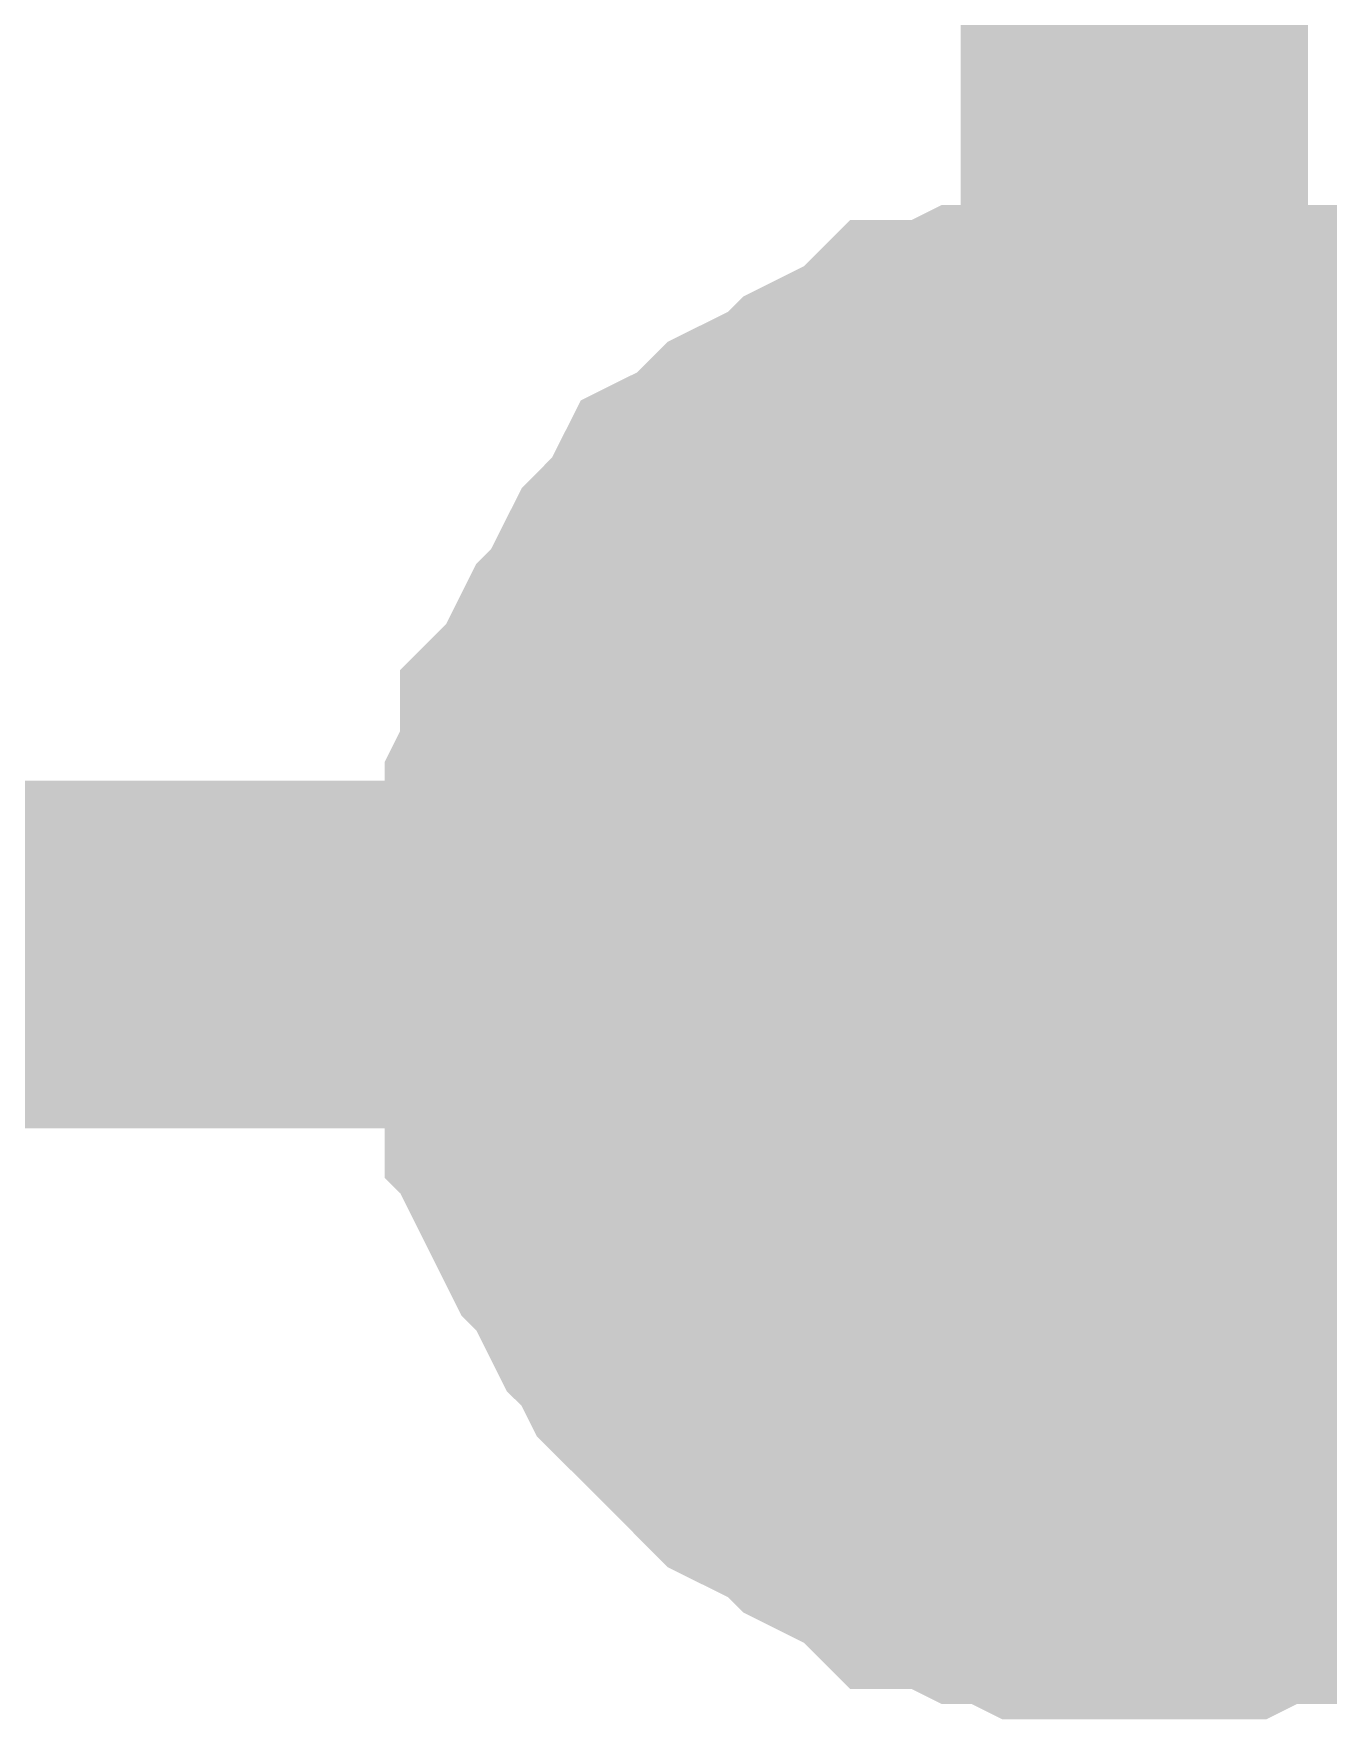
# Model space of a CAD drawing. Header units: inches. Extents: x 0 to 841, y 0 to 594.
# Drawn here: x 424.059 to 425.175, y 211.834 to 213.288 of the extents above; entities that cross this region are included whole.
import ezdxf

# ---------------------------------------------------------------- set-up
doc = ezdxf.new("R2010")
doc.units = ezdxf.units.IN
doc.layers.add('Sheet', color=255, linetype='Continuous')

msp = doc.modelspace()

# ---------------------------------------------------------------- linework, layer by layer
at = {"layer": 'Sheet'}
for points in [[(422.5121, 217.4978, 0.2997, 0.2997, 0), (425.0076, 217.4978, 0.2997, 0.2997, 0), (425.0076, 212.4938, 0.2997, 0.2997, 0)], [(424.498, 212.4938, 0.2997, 0.2997, 0), (424.498, 212.5199, 0.2997, 0.2997, 0), (424.498, 212.546, 0.2997, 0.2997, 0), (424.498, 212.5721, 0.2997, 0.2997, 0), (424.5111, 212.5983, 0.2997, 0.2997, 0), (424.5111, 212.6244, 0.2997, 0.2997, 0), (424.5242, 212.6505, 0.2997, 0.2997, 0), (424.5242, 212.6767, 0.2997, 0.2997, 0), (424.5372, 212.6897, 0.2997, 0.2997, 0), (424.5503, 212.7159, 0.2997, 0.2997, 0), (424.5634, 212.742, 0.2997, 0.2997, 0), (424.5764, 212.7551, 0.2997, 0.2997, 0), (424.5895, 212.7812, 0.2997, 0.2997, 0), (424.6026, 212.8073, 0.2997, 0.2997, 0), (424.6156, 212.8204, 0.2997, 0.2997, 0), (424.6287, 212.8335, 0.2997, 0.2997, 0), (424.6418, 212.8596, 0.2997, 0.2997, 0), (424.6679, 212.8726, 0.2997, 0.2997, 0), (424.681, 212.8857, 0.2997, 0.2997, 0), (424.694, 212.8988, 0.2997, 0.2997, 0), (424.7202, 212.9118, 0.2997, 0.2997, 0), (424.7463, 212.9249, 0.2997, 0.2997, 0), (424.7594, 212.938, 0.2997, 0.2997, 0), (424.7855, 212.951, 0.2997, 0.2997, 0), (424.8116, 212.9641, 0.2997, 0.2997, 0), (424.8247, 212.9772, 0.2997, 0.2997, 0), (424.8508, 212.9772, 0.2997, 0.2997, 0), (424.8769, 212.9902, 0.2997, 0.2997, 0), (424.9031, 212.9902, 0.2997, 0.2997, 0), (424.9292, 213.0033, 0.2997, 0.2997, 0), (424.9553, 213.0033, 0.2997, 0.2997, 0), (424.9815, 213.0033, 0.2997, 0.2997, 0), (425.0076, 213.0033, 0.2997, 0.2997, 0)], [(424.498, 212.4938, 0.2997, 0.2997, 0), (424.498, 212.5199, 0.2997, 0.2997, 0), (424.498, 212.546, 0.2997, 0.2997, 0), (424.498, 212.5721, 0.2997, 0.2997, 0), (424.5111, 212.5983, 0.2997, 0.2997, 0), (424.5111, 212.6244, 0.2997, 0.2997, 0), (424.5242, 212.6505, 0.2997, 0.2997, 0), (424.5242, 212.6767, 0.2997, 0.2997, 0), (424.5372, 212.6897, 0.2997, 0.2997, 0), (424.5503, 212.7159, 0.2997, 0.2997, 0), (424.5634, 212.742, 0.2997, 0.2997, 0), (424.5764, 212.7551, 0.2997, 0.2997, 0), (424.5895, 212.7812, 0.2997, 0.2997, 0), (424.6026, 212.8073, 0.2997, 0.2997, 0), (424.6156, 212.8204, 0.2997, 0.2997, 0), (424.6287, 212.8335, 0.2997, 0.2997, 0), (424.6418, 212.8596, 0.2997, 0.2997, 0), (424.6679, 212.8726, 0.2997, 0.2997, 0), (424.681, 212.8857, 0.2997, 0.2997, 0), (424.694, 212.8988, 0.2997, 0.2997, 0), (424.7202, 212.9118, 0.2997, 0.2997, 0), (424.7463, 212.9249, 0.2997, 0.2997, 0), (424.7594, 212.938, 0.2997, 0.2997, 0), (424.7855, 212.951, 0.2997, 0.2997, 0), (424.8116, 212.9641, 0.2997, 0.2997, 0), (424.8247, 212.9772, 0.2997, 0.2997, 0), (424.8508, 212.9772, 0.2997, 0.2997, 0), (424.8769, 212.9902, 0.2997, 0.2997, 0), (424.9031, 212.9902, 0.2997, 0.2997, 0), (424.9292, 213.0033, 0.2997, 0.2997, 0), (424.9553, 213.0033, 0.2997, 0.2997, 0), (424.9815, 213.0033, 0.2997, 0.2997, 0), (425.0076, 213.0033, 0.2997, 0.2997, 0)], [(424.498, 212.4938, 0.2997, 0.2997, 0), (424.498, 212.5199, 0.2997, 0.2997, 0), (424.498, 212.546, 0.2997, 0.2997, 0), (424.498, 212.5721, 0.2997, 0.2997, 0), (424.5111, 212.5983, 0.2997, 0.2997, 0), (424.5111, 212.6244, 0.2997, 0.2997, 0), (424.5242, 212.6505, 0.2997, 0.2997, 0), (424.5242, 212.6767, 0.2997, 0.2997, 0), (424.5372, 212.6897, 0.2997, 0.2997, 0), (424.5503, 212.7159, 0.2997, 0.2997, 0), (424.5634, 212.742, 0.2997, 0.2997, 0), (424.5764, 212.7551, 0.2997, 0.2997, 0), (424.5895, 212.7812, 0.2997, 0.2997, 0), (424.6026, 212.8073, 0.2997, 0.2997, 0), (424.6156, 212.8204, 0.2997, 0.2997, 0), (424.6287, 212.8335, 0.2997, 0.2997, 0), (424.6418, 212.8596, 0.2997, 0.2997, 0), (424.6679, 212.8726, 0.2997, 0.2997, 0), (424.681, 212.8857, 0.2997, 0.2997, 0), (424.694, 212.8988, 0.2997, 0.2997, 0), (424.7202, 212.9118, 0.2997, 0.2997, 0), (424.7463, 212.9249, 0.2997, 0.2997, 0), (424.7594, 212.938, 0.2997, 0.2997, 0), (424.7855, 212.951, 0.2997, 0.2997, 0), (424.8116, 212.9641, 0.2997, 0.2997, 0), (424.8247, 212.9772, 0.2997, 0.2997, 0), (424.8508, 212.9772, 0.2997, 0.2997, 0), (424.8769, 212.9902, 0.2997, 0.2997, 0), (424.9031, 212.9902, 0.2997, 0.2997, 0), (424.9292, 213.0033, 0.2997, 0.2997, 0), (424.9553, 213.0033, 0.2997, 0.2997, 0), (424.9815, 213.0033, 0.2997, 0.2997, 0), (425.0076, 213.0033, 0.2997, 0.2997, 0)], [(424.498, 212.4938, 0.2997, 0.2997, 0), (424.498, 212.5199, 0.2997, 0.2997, 0), (424.498, 212.546, 0.2997, 0.2997, 0), (424.498, 212.5721, 0.2997, 0.2997, 0), (424.5111, 212.5983, 0.2997, 0.2997, 0), (424.5111, 212.6244, 0.2997, 0.2997, 0), (424.5242, 212.6505, 0.2997, 0.2997, 0), (424.5242, 212.6767, 0.2997, 0.2997, 0), (424.5372, 212.6897, 0.2997, 0.2997, 0), (424.5503, 212.7159, 0.2997, 0.2997, 0), (424.5634, 212.742, 0.2997, 0.2997, 0), (424.5764, 212.7551, 0.2997, 0.2997, 0), (424.5895, 212.7812, 0.2997, 0.2997, 0), (424.6026, 212.8073, 0.2997, 0.2997, 0), (424.6156, 212.8204, 0.2997, 0.2997, 0), (424.6287, 212.8335, 0.2997, 0.2997, 0), (424.6418, 212.8596, 0.2997, 0.2997, 0), (424.6679, 212.8726, 0.2997, 0.2997, 0), (424.681, 212.8857, 0.2997, 0.2997, 0), (424.694, 212.8988, 0.2997, 0.2997, 0), (424.7202, 212.9118, 0.2997, 0.2997, 0), (424.7463, 212.9249, 0.2997, 0.2997, 0), (424.7594, 212.938, 0.2997, 0.2997, 0), (424.7855, 212.951, 0.2997, 0.2997, 0), (424.8116, 212.9641, 0.2997, 0.2997, 0), (424.8247, 212.9772, 0.2997, 0.2997, 0), (424.8508, 212.9772, 0.2997, 0.2997, 0), (424.8769, 212.9902, 0.2997, 0.2997, 0), (424.9031, 212.9902, 0.2997, 0.2997, 0), (424.9292, 213.0033, 0.2997, 0.2997, 0), (424.9553, 213.0033, 0.2997, 0.2997, 0), (424.9815, 213.0033, 0.2997, 0.2997, 0), (425.0076, 213.0033, 0.2997, 0.2997, 0)], [(425.0076, 213.0033, 0.2997, 0.2997, 0), (425.0076, 213.0033, 0.2997, 0.2997, 0)], [(425.0076, 213.0033, 0.2997, 0.2997, 0), (425.0337, 213.0033, 0.2997, 0.2997, 0), (425.0599, 213.0033, 0.2997, 0.2997, 0), (425.086, 213.0033, 0.2997, 0.2997, 0), (425.1121, 212.9902, 0.2997, 0.2997, 0), (425.1383, 212.9902, 0.2997, 0.2997, 0), (425.1513, 212.9772, 0.2997, 0.2997, 0), (425.1774, 212.9772, 0.2997, 0.2997, 0), (425.2036, 212.9641, 0.2997, 0.2997, 0), (425.2297, 212.951, 0.2997, 0.2997, 0), (425.2428, 212.938, 0.2997, 0.2997, 0), (425.2689, 212.9249, 0.2997, 0.2997, 0), (425.295, 212.9118, 0.2997, 0.2997, 0), (425.3081, 212.8988, 0.2997, 0.2997, 0), (425.3342, 212.8857, 0.2997, 0.2997, 0)], [(425.0076, 213.0033, 0.2997, 0.2997, 0), (425.0076, 213.0033, 0.2997, 0.2997, 0)], [(425.0076, 213.0033, 0.2997, 0.2997, 0), (425.0337, 213.0033, 0.2997, 0.2997, 0), (425.0599, 213.0033, 0.2997, 0.2997, 0), (425.086, 213.0033, 0.2997, 0.2997, 0), (425.1121, 212.9902, 0.2997, 0.2997, 0), (425.1383, 212.9902, 0.2997, 0.2997, 0), (425.1513, 212.9772, 0.2997, 0.2997, 0), (425.1774, 212.9772, 0.2997, 0.2997, 0), (425.2036, 212.9641, 0.2997, 0.2997, 0), (425.2297, 212.951, 0.2997, 0.2997, 0), (425.2428, 212.938, 0.2997, 0.2997, 0), (425.2689, 212.9249, 0.2997, 0.2997, 0), (425.295, 212.9118, 0.2997, 0.2997, 0), (425.3081, 212.8988, 0.2997, 0.2997, 0), (425.3342, 212.8857, 0.2997, 0.2997, 0)], [(425.0076, 213.0033, 0.2997, 0.2997, 0), (425.0076, 213.0033, 0.2997, 0.2997, 0)], [(425.0076, 213.0033, 0.2997, 0.2997, 0), (425.0337, 213.0033, 0.2997, 0.2997, 0), (425.0599, 213.0033, 0.2997, 0.2997, 0), (425.086, 213.0033, 0.2997, 0.2997, 0), (425.1121, 212.9902, 0.2997, 0.2997, 0), (425.1383, 212.9902, 0.2997, 0.2997, 0), (425.1513, 212.9772, 0.2997, 0.2997, 0), (425.1774, 212.9772, 0.2997, 0.2997, 0), (425.2036, 212.9641, 0.2997, 0.2997, 0), (425.2297, 212.951, 0.2997, 0.2997, 0), (425.2428, 212.938, 0.2997, 0.2997, 0), (425.2689, 212.9249, 0.2997, 0.2997, 0), (425.295, 212.9118, 0.2997, 0.2997, 0), (425.3081, 212.8988, 0.2997, 0.2997, 0), (425.3342, 212.8857, 0.2997, 0.2997, 0)], [(425.0076, 213.0033, 0.2997, 0.2997, 0), (425.0076, 213.0033, 0.2997, 0.2997, 0)], [(425.0076, 213.0033, 0.2997, 0.2997, 0), (425.0337, 213.0033, 0.2997, 0.2997, 0), (425.0599, 213.0033, 0.2997, 0.2997, 0), (425.086, 213.0033, 0.2997, 0.2997, 0), (425.1121, 212.9902, 0.2997, 0.2997, 0), (425.1383, 212.9902, 0.2997, 0.2997, 0), (425.1513, 212.9772, 0.2997, 0.2997, 0), (425.1774, 212.9772, 0.2997, 0.2997, 0), (425.2036, 212.9641, 0.2997, 0.2997, 0), (425.2297, 212.951, 0.2997, 0.2997, 0), (425.2428, 212.938, 0.2997, 0.2997, 0), (425.2689, 212.9249, 0.2997, 0.2997, 0), (425.295, 212.9118, 0.2997, 0.2997, 0), (425.3081, 212.8988, 0.2997, 0.2997, 0), (425.3342, 212.8857, 0.2997, 0.2997, 0)], [(424.498, 212.4938, 0.0991, 0.0991, 0), (424.498, 212.5199, 0.0991, 0.0991, 0), (424.498, 212.546, 0.0991, 0.0991, 0), (424.498, 212.5721, 0.0991, 0.0991, 0), (424.5111, 212.5983, 0.0991, 0.0991, 0), (424.5111, 212.6244, 0.0991, 0.0991, 0), (424.5242, 212.6505, 0.0991, 0.0991, 0), (424.5242, 212.6767, 0.0991, 0.0991, 0), (424.5372, 212.6897, 0.0991, 0.0991, 0), (424.5503, 212.7159, 0.0991, 0.0991, 0), (424.5634, 212.742, 0.0991, 0.0991, 0), (424.5764, 212.7551, 0.0991, 0.0991, 0), (424.5895, 212.7812, 0.0991, 0.0991, 0), (424.6026, 212.8073, 0.0991, 0.0991, 0), (424.6156, 212.8204, 0.0991, 0.0991, 0), (424.6287, 212.8335, 0.0991, 0.0991, 0), (424.6418, 212.8596, 0.0991, 0.0991, 0), (424.6679, 212.8726, 0.0991, 0.0991, 0), (424.681, 212.8857, 0.0991, 0.0991, 0), (424.694, 212.8988, 0.0991, 0.0991, 0), (424.7202, 212.9118, 0.0991, 0.0991, 0), (424.7463, 212.9249, 0.0991, 0.0991, 0), (424.7594, 212.938, 0.0991, 0.0991, 0), (424.7855, 212.951, 0.0991, 0.0991, 0), (424.8116, 212.9641, 0.0991, 0.0991, 0), (424.8247, 212.9772, 0.0991, 0.0991, 0), (424.8508, 212.9772, 0.0991, 0.0991, 0), (424.8769, 212.9902, 0.0991, 0.0991, 0), (424.9031, 212.9902, 0.0991, 0.0991, 0), (424.9292, 213.0033, 0.0991, 0.0991, 0), (424.9553, 213.0033, 0.0991, 0.0991, 0), (424.9815, 213.0033, 0.0991, 0.0991, 0), (425.0076, 213.0033, 0.0991, 0.0991, 0)], [(424.498, 212.4938, 0.0991, 0.0991, 0), (424.498, 212.5199, 0.0991, 0.0991, 0), (424.498, 212.546, 0.0991, 0.0991, 0), (424.498, 212.5721, 0.0991, 0.0991, 0), (424.5111, 212.5983, 0.0991, 0.0991, 0), (424.5111, 212.6244, 0.0991, 0.0991, 0), (424.5242, 212.6505, 0.0991, 0.0991, 0), (424.5242, 212.6767, 0.0991, 0.0991, 0), (424.5372, 212.6897, 0.0991, 0.0991, 0), (424.5503, 212.7159, 0.0991, 0.0991, 0), (424.5634, 212.742, 0.0991, 0.0991, 0), (424.5764, 212.7551, 0.0991, 0.0991, 0), (424.5895, 212.7812, 0.0991, 0.0991, 0), (424.6026, 212.8073, 0.0991, 0.0991, 0), (424.6156, 212.8204, 0.0991, 0.0991, 0), (424.6287, 212.8335, 0.0991, 0.0991, 0), (424.6418, 212.8596, 0.0991, 0.0991, 0), (424.6679, 212.8726, 0.0991, 0.0991, 0), (424.681, 212.8857, 0.0991, 0.0991, 0), (424.694, 212.8988, 0.0991, 0.0991, 0), (424.7202, 212.9118, 0.0991, 0.0991, 0), (424.7463, 212.9249, 0.0991, 0.0991, 0), (424.7594, 212.938, 0.0991, 0.0991, 0), (424.7855, 212.951, 0.0991, 0.0991, 0), (424.8116, 212.9641, 0.0991, 0.0991, 0), (424.8247, 212.9772, 0.0991, 0.0991, 0), (424.8508, 212.9772, 0.0991, 0.0991, 0), (424.8769, 212.9902, 0.0991, 0.0991, 0), (424.9031, 212.9902, 0.0991, 0.0991, 0), (424.9292, 213.0033, 0.0991, 0.0991, 0), (424.9553, 213.0033, 0.0991, 0.0991, 0), (424.9815, 213.0033, 0.0991, 0.0991, 0), (425.0076, 213.0033, 0.0991, 0.0991, 0)], [(424.498, 212.4938, 0.0991, 0.0991, 0), (424.498, 212.5199, 0.0991, 0.0991, 0), (424.498, 212.546, 0.0991, 0.0991, 0), (424.498, 212.5721, 0.0991, 0.0991, 0), (424.5111, 212.5983, 0.0991, 0.0991, 0), (424.5111, 212.6244, 0.0991, 0.0991, 0), (424.5242, 212.6505, 0.0991, 0.0991, 0), (424.5242, 212.6767, 0.0991, 0.0991, 0), (424.5372, 212.6897, 0.0991, 0.0991, 0), (424.5503, 212.7159, 0.0991, 0.0991, 0), (424.5634, 212.742, 0.0991, 0.0991, 0), (424.5764, 212.7551, 0.0991, 0.0991, 0), (424.5895, 212.7812, 0.0991, 0.0991, 0), (424.6026, 212.8073, 0.0991, 0.0991, 0), (424.6156, 212.8204, 0.0991, 0.0991, 0), (424.6287, 212.8335, 0.0991, 0.0991, 0), (424.6418, 212.8596, 0.0991, 0.0991, 0), (424.6679, 212.8726, 0.0991, 0.0991, 0), (424.681, 212.8857, 0.0991, 0.0991, 0), (424.694, 212.8988, 0.0991, 0.0991, 0), (424.7202, 212.9118, 0.0991, 0.0991, 0), (424.7463, 212.9249, 0.0991, 0.0991, 0), (424.7594, 212.938, 0.0991, 0.0991, 0), (424.7855, 212.951, 0.0991, 0.0991, 0), (424.8116, 212.9641, 0.0991, 0.0991, 0), (424.8247, 212.9772, 0.0991, 0.0991, 0), (424.8508, 212.9772, 0.0991, 0.0991, 0), (424.8769, 212.9902, 0.0991, 0.0991, 0), (424.9031, 212.9902, 0.0991, 0.0991, 0), (424.9292, 213.0033, 0.0991, 0.0991, 0), (424.9553, 213.0033, 0.0991, 0.0991, 0), (424.9815, 213.0033, 0.0991, 0.0991, 0), (425.0076, 213.0033, 0.0991, 0.0991, 0)], [(424.498, 212.4938, 0.0991, 0.0991, 0), (424.498, 212.5199, 0.0991, 0.0991, 0), (424.498, 212.546, 0.0991, 0.0991, 0), (424.498, 212.5721, 0.0991, 0.0991, 0), (424.5111, 212.5983, 0.0991, 0.0991, 0), (424.5111, 212.6244, 0.0991, 0.0991, 0), (424.5242, 212.6505, 0.0991, 0.0991, 0), (424.5242, 212.6767, 0.0991, 0.0991, 0), (424.5372, 212.6897, 0.0991, 0.0991, 0), (424.5503, 212.7159, 0.0991, 0.0991, 0), (424.5634, 212.742, 0.0991, 0.0991, 0), (424.5764, 212.7551, 0.0991, 0.0991, 0), (424.5895, 212.7812, 0.0991, 0.0991, 0), (424.6026, 212.8073, 0.0991, 0.0991, 0), (424.6156, 212.8204, 0.0991, 0.0991, 0), (424.6287, 212.8335, 0.0991, 0.0991, 0), (424.6418, 212.8596, 0.0991, 0.0991, 0), (424.6679, 212.8726, 0.0991, 0.0991, 0), (424.681, 212.8857, 0.0991, 0.0991, 0), (424.694, 212.8988, 0.0991, 0.0991, 0), (424.7202, 212.9118, 0.0991, 0.0991, 0), (424.7463, 212.9249, 0.0991, 0.0991, 0), (424.7594, 212.938, 0.0991, 0.0991, 0), (424.7855, 212.951, 0.0991, 0.0991, 0), (424.8116, 212.9641, 0.0991, 0.0991, 0), (424.8247, 212.9772, 0.0991, 0.0991, 0), (424.8508, 212.9772, 0.0991, 0.0991, 0), (424.8769, 212.9902, 0.0991, 0.0991, 0), (424.9031, 212.9902, 0.0991, 0.0991, 0), (424.9292, 213.0033, 0.0991, 0.0991, 0), (424.9553, 213.0033, 0.0991, 0.0991, 0), (424.9815, 213.0033, 0.0991, 0.0991, 0), (425.0076, 213.0033, 0.0991, 0.0991, 0)], [(425.0076, 213.0033, 0.0991, 0.0991, 0), (425.0076, 213.0033, 0.0991, 0.0991, 0)], [(425.0076, 213.0033, 0.0991, 0.0991, 0), (425.0337, 213.0033, 0.0991, 0.0991, 0), (425.0599, 213.0033, 0.0991, 0.0991, 0), (425.086, 213.0033, 0.0991, 0.0991, 0), (425.1121, 212.9902, 0.0991, 0.0991, 0), (425.1383, 212.9902, 0.0991, 0.0991, 0), (425.1513, 212.9772, 0.0991, 0.0991, 0), (425.1774, 212.9772, 0.0991, 0.0991, 0), (425.2036, 212.9641, 0.0991, 0.0991, 0), (425.2297, 212.951, 0.0991, 0.0991, 0)], [(425.0076, 213.0033, 0.0991, 0.0991, 0), (425.0076, 213.0033, 0.0991, 0.0991, 0)], [(425.0076, 213.0033, 0.0991, 0.0991, 0), (425.0337, 213.0033, 0.0991, 0.0991, 0), (425.0599, 213.0033, 0.0991, 0.0991, 0), (425.086, 213.0033, 0.0991, 0.0991, 0), (425.1121, 212.9902, 0.0991, 0.0991, 0), (425.1383, 212.9902, 0.0991, 0.0991, 0), (425.1513, 212.9772, 0.0991, 0.0991, 0), (425.1774, 212.9772, 0.0991, 0.0991, 0), (425.2036, 212.9641, 0.0991, 0.0991, 0), (425.2297, 212.951, 0.0991, 0.0991, 0)], [(425.0076, 213.0033, 0.0991, 0.0991, 0), (425.0076, 213.0033, 0.0991, 0.0991, 0)], [(425.0076, 213.0033, 0.0991, 0.0991, 0), (425.0337, 213.0033, 0.0991, 0.0991, 0), (425.0599, 213.0033, 0.0991, 0.0991, 0), (425.086, 213.0033, 0.0991, 0.0991, 0), (425.1121, 212.9902, 0.0991, 0.0991, 0), (425.1383, 212.9902, 0.0991, 0.0991, 0), (425.1513, 212.9772, 0.0991, 0.0991, 0), (425.1774, 212.9772, 0.0991, 0.0991, 0), (425.2036, 212.9641, 0.0991, 0.0991, 0), (425.2297, 212.951, 0.0991, 0.0991, 0)], [(425.0076, 213.0033, 0.0991, 0.0991, 0), (425.0076, 213.0033, 0.0991, 0.0991, 0)], [(425.0076, 213.0033, 0.0991, 0.0991, 0), (425.0337, 213.0033, 0.0991, 0.0991, 0), (425.0599, 213.0033, 0.0991, 0.0991, 0), (425.086, 213.0033, 0.0991, 0.0991, 0), (425.1121, 212.9902, 0.0991, 0.0991, 0), (425.1383, 212.9902, 0.0991, 0.0991, 0), (425.1513, 212.9772, 0.0991, 0.0991, 0), (425.1774, 212.9772, 0.0991, 0.0991, 0), (425.2036, 212.9641, 0.0991, 0.0991, 0), (425.2297, 212.951, 0.0991, 0.0991, 0)], [(450.0019, 212.4938, 0.2997, 0.2997, 0), (445.0109, 212.4938, 0.2997, 0.2997, 0), (435.0027, 212.4938, 0.2997, 0.2997, 0), (425.0207, 212.4938, 0.2997, 0.2997, 0), (422.5121, 212.4938, 0.2997, 0.2997, 0)], [(425.0076, 211.9842, 0.2997, 0.2997, 0), (424.9815, 211.9842, 0.2997, 0.2997, 0), (424.9553, 211.9842, 0.2997, 0.2997, 0), (424.9292, 211.9842, 0.2997, 0.2997, 0), (424.9031, 211.9973, 0.2997, 0.2997, 0), (424.8769, 211.9973, 0.2997, 0.2997, 0), (424.8508, 212.0103, 0.2997, 0.2997, 0), (424.8247, 212.0103, 0.2997, 0.2997, 0), (424.8116, 212.0234, 0.2997, 0.2997, 0), (424.7855, 212.0365, 0.2997, 0.2997, 0), (424.7594, 212.0495, 0.2997, 0.2997, 0), (424.7463, 212.0626, 0.2997, 0.2997, 0), (424.7202, 212.0757, 0.2997, 0.2997, 0), (424.694, 212.0887, 0.2997, 0.2997, 0), (424.681, 212.1018, 0.2997, 0.2997, 0), (424.6679, 212.1149, 0.2997, 0.2997, 0), (424.6418, 212.141, 0.2997, 0.2997, 0), (424.6287, 212.1541, 0.2997, 0.2997, 0), (424.6156, 212.1671, 0.2997, 0.2997, 0), (424.6026, 212.1933, 0.2997, 0.2997, 0), (424.5895, 212.2063, 0.2997, 0.2997, 0), (424.5764, 212.2324, 0.2997, 0.2997, 0), (424.5634, 212.2586, 0.2997, 0.2997, 0), (424.5503, 212.2716, 0.2997, 0.2997, 0), (424.5372, 212.2978, 0.2997, 0.2997, 0), (424.5242, 212.3239, 0.2997, 0.2997, 0), (424.5242, 212.35, 0.2997, 0.2997, 0), (424.5111, 212.3631, 0.2997, 0.2997, 0), (424.5111, 212.3892, 0.2997, 0.2997, 0), (424.498, 212.4154, 0.2997, 0.2997, 0), (424.498, 212.4415, 0.2997, 0.2997, 0), (424.498, 212.4676, 0.2997, 0.2997, 0), (424.498, 212.4938, 0.2997, 0.2997, 0)], [(424.498, 212.4938, 0.2997, 0.2997, 0), (424.498, 212.4938, 0.2997, 0.2997, 0)], [(425.0076, 211.9842, 0.2997, 0.2997, 0), (424.9815, 211.9842, 0.2997, 0.2997, 0), (424.9553, 211.9842, 0.2997, 0.2997, 0), (424.9292, 211.9842, 0.2997, 0.2997, 0), (424.9031, 211.9973, 0.2997, 0.2997, 0), (424.8769, 211.9973, 0.2997, 0.2997, 0), (424.8508, 212.0103, 0.2997, 0.2997, 0), (424.8247, 212.0103, 0.2997, 0.2997, 0), (424.8116, 212.0234, 0.2997, 0.2997, 0), (424.7855, 212.0365, 0.2997, 0.2997, 0), (424.7594, 212.0495, 0.2997, 0.2997, 0), (424.7463, 212.0626, 0.2997, 0.2997, 0), (424.7202, 212.0757, 0.2997, 0.2997, 0), (424.694, 212.0887, 0.2997, 0.2997, 0), (424.681, 212.1018, 0.2997, 0.2997, 0), (424.6679, 212.1149, 0.2997, 0.2997, 0), (424.6418, 212.141, 0.2997, 0.2997, 0), (424.6287, 212.1541, 0.2997, 0.2997, 0), (424.6156, 212.1671, 0.2997, 0.2997, 0), (424.6026, 212.1933, 0.2997, 0.2997, 0), (424.5895, 212.2063, 0.2997, 0.2997, 0), (424.5764, 212.2324, 0.2997, 0.2997, 0), (424.5634, 212.2586, 0.2997, 0.2997, 0), (424.5503, 212.2716, 0.2997, 0.2997, 0), (424.5372, 212.2978, 0.2997, 0.2997, 0), (424.5242, 212.3239, 0.2997, 0.2997, 0), (424.5242, 212.35, 0.2997, 0.2997, 0), (424.5111, 212.3631, 0.2997, 0.2997, 0), (424.5111, 212.3892, 0.2997, 0.2997, 0), (424.498, 212.4154, 0.2997, 0.2997, 0), (424.498, 212.4415, 0.2997, 0.2997, 0), (424.498, 212.4676, 0.2997, 0.2997, 0), (424.498, 212.4938, 0.2997, 0.2997, 0)], [(424.498, 212.4938, 0.2997, 0.2997, 0), (424.498, 212.4938, 0.2997, 0.2997, 0)], [(425.0076, 211.9842, 0.2997, 0.2997, 0), (424.9815, 211.9842, 0.2997, 0.2997, 0), (424.9553, 211.9842, 0.2997, 0.2997, 0), (424.9292, 211.9842, 0.2997, 0.2997, 0), (424.9031, 211.9973, 0.2997, 0.2997, 0), (424.8769, 211.9973, 0.2997, 0.2997, 0), (424.8508, 212.0103, 0.2997, 0.2997, 0), (424.8247, 212.0103, 0.2997, 0.2997, 0), (424.8116, 212.0234, 0.2997, 0.2997, 0), (424.7855, 212.0365, 0.2997, 0.2997, 0), (424.7594, 212.0495, 0.2997, 0.2997, 0), (424.7463, 212.0626, 0.2997, 0.2997, 0), (424.7202, 212.0757, 0.2997, 0.2997, 0), (424.694, 212.0887, 0.2997, 0.2997, 0), (424.681, 212.1018, 0.2997, 0.2997, 0), (424.6679, 212.1149, 0.2997, 0.2997, 0), (424.6418, 212.141, 0.2997, 0.2997, 0), (424.6287, 212.1541, 0.2997, 0.2997, 0), (424.6156, 212.1671, 0.2997, 0.2997, 0), (424.6026, 212.1933, 0.2997, 0.2997, 0), (424.5895, 212.2063, 0.2997, 0.2997, 0), (424.5764, 212.2324, 0.2997, 0.2997, 0), (424.5634, 212.2586, 0.2997, 0.2997, 0), (424.5503, 212.2716, 0.2997, 0.2997, 0), (424.5372, 212.2978, 0.2997, 0.2997, 0), (424.5242, 212.3239, 0.2997, 0.2997, 0), (424.5242, 212.35, 0.2997, 0.2997, 0), (424.5111, 212.3631, 0.2997, 0.2997, 0), (424.5111, 212.3892, 0.2997, 0.2997, 0), (424.498, 212.4154, 0.2997, 0.2997, 0), (424.498, 212.4415, 0.2997, 0.2997, 0), (424.498, 212.4676, 0.2997, 0.2997, 0), (424.498, 212.4938, 0.2997, 0.2997, 0)], [(424.498, 212.4938, 0.2997, 0.2997, 0), (424.498, 212.4938, 0.2997, 0.2997, 0)], [(425.0076, 211.9842, 0.2997, 0.2997, 0), (424.9815, 211.9842, 0.2997, 0.2997, 0), (424.9553, 211.9842, 0.2997, 0.2997, 0), (424.9292, 211.9842, 0.2997, 0.2997, 0), (424.9031, 211.9973, 0.2997, 0.2997, 0), (424.8769, 211.9973, 0.2997, 0.2997, 0), (424.8508, 212.0103, 0.2997, 0.2997, 0), (424.8247, 212.0103, 0.2997, 0.2997, 0), (424.8116, 212.0234, 0.2997, 0.2997, 0), (424.7855, 212.0365, 0.2997, 0.2997, 0), (424.7594, 212.0495, 0.2997, 0.2997, 0), (424.7463, 212.0626, 0.2997, 0.2997, 0), (424.7202, 212.0757, 0.2997, 0.2997, 0), (424.694, 212.0887, 0.2997, 0.2997, 0), (424.681, 212.1018, 0.2997, 0.2997, 0), (424.6679, 212.1149, 0.2997, 0.2997, 0), (424.6418, 212.141, 0.2997, 0.2997, 0), (424.6287, 212.1541, 0.2997, 0.2997, 0), (424.6156, 212.1671, 0.2997, 0.2997, 0), (424.6026, 212.1933, 0.2997, 0.2997, 0), (424.5895, 212.2063, 0.2997, 0.2997, 0), (424.5764, 212.2324, 0.2997, 0.2997, 0), (424.5634, 212.2586, 0.2997, 0.2997, 0), (424.5503, 212.2716, 0.2997, 0.2997, 0), (424.5372, 212.2978, 0.2997, 0.2997, 0), (424.5242, 212.3239, 0.2997, 0.2997, 0), (424.5242, 212.35, 0.2997, 0.2997, 0), (424.5111, 212.3631, 0.2997, 0.2997, 0), (424.5111, 212.3892, 0.2997, 0.2997, 0), (424.498, 212.4154, 0.2997, 0.2997, 0), (424.498, 212.4415, 0.2997, 0.2997, 0), (424.498, 212.4676, 0.2997, 0.2997, 0), (424.498, 212.4938, 0.2997, 0.2997, 0)], [(424.498, 212.4938, 0.2997, 0.2997, 0), (424.498, 212.4938, 0.2997, 0.2997, 0)], [(425.0076, 211.9842, 0.0991, 0.0991, 0), (424.9815, 211.9842, 0.0991, 0.0991, 0), (424.9553, 211.9842, 0.0991, 0.0991, 0), (424.9292, 211.9842, 0.0991, 0.0991, 0), (424.9031, 211.9973, 0.0991, 0.0991, 0), (424.8769, 211.9973, 0.0991, 0.0991, 0), (424.8508, 212.0103, 0.0991, 0.0991, 0), (424.8247, 212.0103, 0.0991, 0.0991, 0), (424.8116, 212.0234, 0.0991, 0.0991, 0), (424.7855, 212.0365, 0.0991, 0.0991, 0), (424.7594, 212.0495, 0.0991, 0.0991, 0), (424.7463, 212.0626, 0.0991, 0.0991, 0), (424.7202, 212.0757, 0.0991, 0.0991, 0), (424.694, 212.0887, 0.0991, 0.0991, 0), (424.681, 212.1018, 0.0991, 0.0991, 0), (424.6679, 212.1149, 0.0991, 0.0991, 0), (424.6418, 212.141, 0.0991, 0.0991, 0), (424.6287, 212.1541, 0.0991, 0.0991, 0), (424.6156, 212.1671, 0.0991, 0.0991, 0), (424.6026, 212.1933, 0.0991, 0.0991, 0), (424.5895, 212.2063, 0.0991, 0.0991, 0), (424.5764, 212.2324, 0.0991, 0.0991, 0), (424.5634, 212.2586, 0.0991, 0.0991, 0), (424.5503, 212.2716, 0.0991, 0.0991, 0), (424.5372, 212.2978, 0.0991, 0.0991, 0), (424.5242, 212.3239, 0.0991, 0.0991, 0), (424.5242, 212.35, 0.0991, 0.0991, 0), (424.5111, 212.3631, 0.0991, 0.0991, 0), (424.5111, 212.3892, 0.0991, 0.0991, 0), (424.498, 212.4154, 0.0991, 0.0991, 0), (424.498, 212.4415, 0.0991, 0.0991, 0), (424.498, 212.4676, 0.0991, 0.0991, 0), (424.498, 212.4938, 0.0991, 0.0991, 0)], [(424.498, 212.4938, 0.0991, 0.0991, 0), (424.498, 212.4938, 0.0991, 0.0991, 0)], [(425.0076, 211.9842, 0.0991, 0.0991, 0), (424.9815, 211.9842, 0.0991, 0.0991, 0), (424.9553, 211.9842, 0.0991, 0.0991, 0), (424.9292, 211.9842, 0.0991, 0.0991, 0), (424.9031, 211.9973, 0.0991, 0.0991, 0), (424.8769, 211.9973, 0.0991, 0.0991, 0), (424.8508, 212.0103, 0.0991, 0.0991, 0), (424.8247, 212.0103, 0.0991, 0.0991, 0), (424.8116, 212.0234, 0.0991, 0.0991, 0), (424.7855, 212.0365, 0.0991, 0.0991, 0), (424.7594, 212.0495, 0.0991, 0.0991, 0), (424.7463, 212.0626, 0.0991, 0.0991, 0), (424.7202, 212.0757, 0.0991, 0.0991, 0), (424.694, 212.0887, 0.0991, 0.0991, 0), (424.681, 212.1018, 0.0991, 0.0991, 0), (424.6679, 212.1149, 0.0991, 0.0991, 0), (424.6418, 212.141, 0.0991, 0.0991, 0), (424.6287, 212.1541, 0.0991, 0.0991, 0), (424.6156, 212.1671, 0.0991, 0.0991, 0), (424.6026, 212.1933, 0.0991, 0.0991, 0), (424.5895, 212.2063, 0.0991, 0.0991, 0), (424.5764, 212.2324, 0.0991, 0.0991, 0), (424.5634, 212.2586, 0.0991, 0.0991, 0), (424.5503, 212.2716, 0.0991, 0.0991, 0), (424.5372, 212.2978, 0.0991, 0.0991, 0), (424.5242, 212.3239, 0.0991, 0.0991, 0), (424.5242, 212.35, 0.0991, 0.0991, 0), (424.5111, 212.3631, 0.0991, 0.0991, 0), (424.5111, 212.3892, 0.0991, 0.0991, 0), (424.498, 212.4154, 0.0991, 0.0991, 0), (424.498, 212.4415, 0.0991, 0.0991, 0), (424.498, 212.4676, 0.0991, 0.0991, 0), (424.498, 212.4938, 0.0991, 0.0991, 0)], [(424.498, 212.4938, 0.0991, 0.0991, 0), (424.498, 212.4938, 0.0991, 0.0991, 0)], [(425.0076, 211.9842, 0.0991, 0.0991, 0), (424.9815, 211.9842, 0.0991, 0.0991, 0), (424.9553, 211.9842, 0.0991, 0.0991, 0), (424.9292, 211.9842, 0.0991, 0.0991, 0), (424.9031, 211.9973, 0.0991, 0.0991, 0), (424.8769, 211.9973, 0.0991, 0.0991, 0), (424.8508, 212.0103, 0.0991, 0.0991, 0), (424.8247, 212.0103, 0.0991, 0.0991, 0), (424.8116, 212.0234, 0.0991, 0.0991, 0), (424.7855, 212.0365, 0.0991, 0.0991, 0), (424.7594, 212.0495, 0.0991, 0.0991, 0), (424.7463, 212.0626, 0.0991, 0.0991, 0), (424.7202, 212.0757, 0.0991, 0.0991, 0), (424.694, 212.0887, 0.0991, 0.0991, 0), (424.681, 212.1018, 0.0991, 0.0991, 0), (424.6679, 212.1149, 0.0991, 0.0991, 0), (424.6418, 212.141, 0.0991, 0.0991, 0), (424.6287, 212.1541, 0.0991, 0.0991, 0), (424.6156, 212.1671, 0.0991, 0.0991, 0), (424.6026, 212.1933, 0.0991, 0.0991, 0), (424.5895, 212.2063, 0.0991, 0.0991, 0), (424.5764, 212.2324, 0.0991, 0.0991, 0), (424.5634, 212.2586, 0.0991, 0.0991, 0), (424.5503, 212.2716, 0.0991, 0.0991, 0), (424.5372, 212.2978, 0.0991, 0.0991, 0), (424.5242, 212.3239, 0.0991, 0.0991, 0), (424.5242, 212.35, 0.0991, 0.0991, 0), (424.5111, 212.3631, 0.0991, 0.0991, 0), (424.5111, 212.3892, 0.0991, 0.0991, 0), (424.498, 212.4154, 0.0991, 0.0991, 0), (424.498, 212.4415, 0.0991, 0.0991, 0), (424.498, 212.4676, 0.0991, 0.0991, 0), (424.498, 212.4938, 0.0991, 0.0991, 0)], [(424.498, 212.4938, 0.0991, 0.0991, 0), (424.498, 212.4938, 0.0991, 0.0991, 0)], [(425.0076, 211.9842, 0.0991, 0.0991, 0), (424.9815, 211.9842, 0.0991, 0.0991, 0), (424.9553, 211.9842, 0.0991, 0.0991, 0), (424.9292, 211.9842, 0.0991, 0.0991, 0), (424.9031, 211.9973, 0.0991, 0.0991, 0), (424.8769, 211.9973, 0.0991, 0.0991, 0), (424.8508, 212.0103, 0.0991, 0.0991, 0), (424.8247, 212.0103, 0.0991, 0.0991, 0), (424.8116, 212.0234, 0.0991, 0.0991, 0), (424.7855, 212.0365, 0.0991, 0.0991, 0), (424.7594, 212.0495, 0.0991, 0.0991, 0), (424.7463, 212.0626, 0.0991, 0.0991, 0), (424.7202, 212.0757, 0.0991, 0.0991, 0), (424.694, 212.0887, 0.0991, 0.0991, 0), (424.681, 212.1018, 0.0991, 0.0991, 0), (424.6679, 212.1149, 0.0991, 0.0991, 0), (424.6418, 212.141, 0.0991, 0.0991, 0), (424.6287, 212.1541, 0.0991, 0.0991, 0), (424.6156, 212.1671, 0.0991, 0.0991, 0), (424.6026, 212.1933, 0.0991, 0.0991, 0), (424.5895, 212.2063, 0.0991, 0.0991, 0), (424.5764, 212.2324, 0.0991, 0.0991, 0), (424.5634, 212.2586, 0.0991, 0.0991, 0), (424.5503, 212.2716, 0.0991, 0.0991, 0), (424.5372, 212.2978, 0.0991, 0.0991, 0), (424.5242, 212.3239, 0.0991, 0.0991, 0), (424.5242, 212.35, 0.0991, 0.0991, 0), (424.5111, 212.3631, 0.0991, 0.0991, 0), (424.5111, 212.3892, 0.0991, 0.0991, 0), (424.498, 212.4154, 0.0991, 0.0991, 0), (424.498, 212.4415, 0.0991, 0.0991, 0), (424.498, 212.4676, 0.0991, 0.0991, 0), (424.498, 212.4938, 0.0991, 0.0991, 0)], [(424.498, 212.4938, 0.0991, 0.0991, 0), (424.498, 212.4938, 0.0991, 0.0991, 0)], [(425.3342, 212.1018, 0.2997, 0.2997, 0), (425.3081, 212.0887, 0.2997, 0.2997, 0), (425.295, 212.0757, 0.2997, 0.2997, 0), (425.2689, 212.0626, 0.2997, 0.2997, 0), (425.2428, 212.0495, 0.2997, 0.2997, 0), (425.2297, 212.0365, 0.2997, 0.2997, 0), (425.2036, 212.0234, 0.2997, 0.2997, 0), (425.1774, 212.0103, 0.2997, 0.2997, 0), (425.1513, 212.0103, 0.2997, 0.2997, 0), (425.1383, 211.9973, 0.2997, 0.2997, 0), (425.1121, 211.9973, 0.2997, 0.2997, 0), (425.086, 211.9842, 0.2997, 0.2997, 0), (425.0599, 211.9842, 0.2997, 0.2997, 0), (425.0337, 211.9842, 0.2997, 0.2997, 0), (425.0076, 211.9842, 0.2997, 0.2997, 0)], [(425.3342, 212.1018, 0.2997, 0.2997, 0), (425.3081, 212.0887, 0.2997, 0.2997, 0), (425.295, 212.0757, 0.2997, 0.2997, 0), (425.2689, 212.0626, 0.2997, 0.2997, 0), (425.2428, 212.0495, 0.2997, 0.2997, 0), (425.2297, 212.0365, 0.2997, 0.2997, 0), (425.2036, 212.0234, 0.2997, 0.2997, 0), (425.1774, 212.0103, 0.2997, 0.2997, 0), (425.1513, 212.0103, 0.2997, 0.2997, 0), (425.1383, 211.9973, 0.2997, 0.2997, 0), (425.1121, 211.9973, 0.2997, 0.2997, 0), (425.086, 211.9842, 0.2997, 0.2997, 0), (425.0599, 211.9842, 0.2997, 0.2997, 0), (425.0337, 211.9842, 0.2997, 0.2997, 0), (425.0076, 211.9842, 0.2997, 0.2997, 0)], [(425.3342, 212.1018, 0.2997, 0.2997, 0), (425.3081, 212.0887, 0.2997, 0.2997, 0), (425.295, 212.0757, 0.2997, 0.2997, 0), (425.2689, 212.0626, 0.2997, 0.2997, 0), (425.2428, 212.0495, 0.2997, 0.2997, 0), (425.2297, 212.0365, 0.2997, 0.2997, 0), (425.2036, 212.0234, 0.2997, 0.2997, 0), (425.1774, 212.0103, 0.2997, 0.2997, 0), (425.1513, 212.0103, 0.2997, 0.2997, 0), (425.1383, 211.9973, 0.2997, 0.2997, 0), (425.1121, 211.9973, 0.2997, 0.2997, 0), (425.086, 211.9842, 0.2997, 0.2997, 0), (425.0599, 211.9842, 0.2997, 0.2997, 0), (425.0337, 211.9842, 0.2997, 0.2997, 0), (425.0076, 211.9842, 0.2997, 0.2997, 0)], [(425.3342, 212.1018, 0.2997, 0.2997, 0), (425.3081, 212.0887, 0.2997, 0.2997, 0), (425.295, 212.0757, 0.2997, 0.2997, 0), (425.2689, 212.0626, 0.2997, 0.2997, 0), (425.2428, 212.0495, 0.2997, 0.2997, 0), (425.2297, 212.0365, 0.2997, 0.2997, 0), (425.2036, 212.0234, 0.2997, 0.2997, 0), (425.1774, 212.0103, 0.2997, 0.2997, 0), (425.1513, 212.0103, 0.2997, 0.2997, 0), (425.1383, 211.9973, 0.2997, 0.2997, 0), (425.1121, 211.9973, 0.2997, 0.2997, 0), (425.086, 211.9842, 0.2997, 0.2997, 0), (425.0599, 211.9842, 0.2997, 0.2997, 0), (425.0337, 211.9842, 0.2997, 0.2997, 0), (425.0076, 211.9842, 0.2997, 0.2997, 0)], [(425.2297, 212.0365, 0.0991, 0.0991, 0), (425.2036, 212.0234, 0.0991, 0.0991, 0), (425.1774, 212.0103, 0.0991, 0.0991, 0), (425.1513, 212.0103, 0.0991, 0.0991, 0), (425.1383, 211.9973, 0.0991, 0.0991, 0), (425.1121, 211.9973, 0.0991, 0.0991, 0), (425.086, 211.9842, 0.0991, 0.0991, 0), (425.0599, 211.9842, 0.0991, 0.0991, 0), (425.0337, 211.9842, 0.0991, 0.0991, 0), (425.0076, 211.9842, 0.0991, 0.0991, 0)], [(425.2297, 212.0365, 0.0991, 0.0991, 0), (425.2036, 212.0234, 0.0991, 0.0991, 0), (425.1774, 212.0103, 0.0991, 0.0991, 0), (425.1513, 212.0103, 0.0991, 0.0991, 0), (425.1383, 211.9973, 0.0991, 0.0991, 0), (425.1121, 211.9973, 0.0991, 0.0991, 0), (425.086, 211.9842, 0.0991, 0.0991, 0), (425.0599, 211.9842, 0.0991, 0.0991, 0), (425.0337, 211.9842, 0.0991, 0.0991, 0), (425.0076, 211.9842, 0.0991, 0.0991, 0)], [(425.2297, 212.0365, 0.0991, 0.0991, 0), (425.2036, 212.0234, 0.0991, 0.0991, 0), (425.1774, 212.0103, 0.0991, 0.0991, 0), (425.1513, 212.0103, 0.0991, 0.0991, 0), (425.1383, 211.9973, 0.0991, 0.0991, 0), (425.1121, 211.9973, 0.0991, 0.0991, 0), (425.086, 211.9842, 0.0991, 0.0991, 0), (425.0599, 211.9842, 0.0991, 0.0991, 0), (425.0337, 211.9842, 0.0991, 0.0991, 0), (425.0076, 211.9842, 0.0991, 0.0991, 0)], [(425.2297, 212.0365, 0.0991, 0.0991, 0), (425.2036, 212.0234, 0.0991, 0.0991, 0), (425.1774, 212.0103, 0.0991, 0.0991, 0), (425.1513, 212.0103, 0.0991, 0.0991, 0), (425.1383, 211.9973, 0.0991, 0.0991, 0), (425.1121, 211.9973, 0.0991, 0.0991, 0), (425.086, 211.9842, 0.0991, 0.0991, 0), (425.0599, 211.9842, 0.0991, 0.0991, 0), (425.0337, 211.9842, 0.0991, 0.0991, 0), (425.0076, 211.9842, 0.0991, 0.0991, 0)]]:
    msp.add_lwpolyline(points, format="xyseb", dxfattribs=at)
msp.add_lwpolyline([(424.746, 212.5, 0.508, 0.508, 1), (425.254, 212.5, 0.508, 0.508, 1)], format="xyseb", close=True, dxfattribs=at)

doc.saveas('drawing.dxf')
